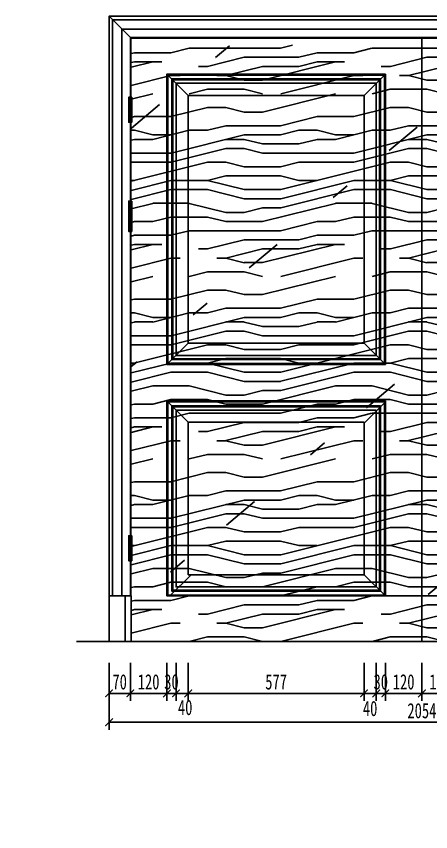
# Model space of a CAD drawing. Header units: millimetres. Extents: x 51249 to 2766742, y -599687 to -1280.
# Drawn here: x 107097 to 108457, y -122546 to -119867 of the extents above; entities that cross this region are included whole.
import ezdxf

# ---------------------------------------------------------------- set-up
doc = ezdxf.new("R2010")
doc.units = ezdxf.units.MM
doc.header["$LTSCALE"] = 10
doc.header["$PDMODE"] = 3
for name, color, linetype in [('D-Detail(节点图层)', 134, 'Continuous'), ('D-造型粗线', 4, 'Continuous'), ('D-造型细线', 146, 'Continuous'), ('E-立面填充', 250, 'Continuous'), ('E-立面轮廓线', 4, 'Continuous'), ('E-立面造型线', 3, 'Continuous'), ('W-尺寸', 5, 'Continuous')]:
    doc.layers.add(name, color=color, linetype=linetype)
doc.styles.add('DIM', font='SimSun.ttf', dxfattribs={"width": 0.7})
doc.dimstyles.new('25', dxfattribs={"dimscale": 25, "dimtxt": 2, "dimasz": 1, "dimexe": 1, "dimexo": 1, "dimgap": 0.5, "dimtad": 1, "dimdec": 0, "dimzin": 0, "dimdsep": 46, "dimtxsty": 'DIM', "dimblk": 'ARCHTICK', "dimcen": 0, "dimclrd": 5, "dimclre": 5, "dimclrt": 35, "dimadec": 0, "dimazin": 0, "dimtfac": 0.5, "dimtdec": 0, "dimtix": 1, "dimtmove": 2, "dimatfit": 2, "dimldrblk": 'A', "dimfxl": 0, "dimtolj": 1, "dimtzin": 0, "dimlwd": -1, "dimlwe": -1, "dimarcsym": 0})

# ---------------------------------------------------------------- blocks, each defined once
blk = doc.blocks.new('_ArchTick')
at = {"color": 0, "linetype": 'ByBlock', "const_width": 0.15}
blk.add_lwpolyline([(-0.5, -0.5), (0.5, 0.5)], dxfattribs=at)
blk = doc.blocks.new('*D642')
at = {"layer": 'Defpoints', "color": 0, "ltscale": 0.15}
for p in [(107401.6, -121758.8), (107471.6, -121758.8), (107471.6, -122091.6)]:
    blk.add_point(p, dxfattribs=at)
at = {"layer": 'W-尺寸', "color": 5, "ltscale": 0.15}
for p, q in [((107401.6, -121991.6), (107401.6, -122116.6)), ((107471.6, -121991.6), (107471.6, -122116.6)), ((107401.6, -122091.6), (107471.6, -122091.6))]:
    blk.add_line(p, q, dxfattribs=at)
at = {"layer": 'W-尺寸', "color": 5, "ltscale": 0.15, "xscale": 25, "yscale": 25, "zscale": 25, "rotation": 180}
blk.add_blockref('_ArchTick', (107401.6, -122091.6), dxfattribs=at)
at = {"layer": 'W-尺寸', "color": 5, "ltscale": 0.15, "xscale": 25, "yscale": 25, "zscale": 25}
blk.add_blockref('_ArchTick', (107471.6, -122091.6), dxfattribs=at)
at = {"layer": 'W-尺寸', "color": 35, "ltscale": 0.15, "insert": (107436.6, -122054.1), "char_height": 50, "attachment_point": 5, "style": 'DIM'}
blk.add_mtext('\\A1;70', dxfattribs=at)
blk = doc.blocks.new('A')
for p, q in [((-1.44, 1.15), (-1.09, 1.44)), ((-1.44, 1.15), (-0.37, 0)), ((-1.09, 1.44), (0, 0)), ((-0.37, 0), (-2.13, 0)), ((-1.44, -1.15), (-0.37, 0)), ((-1.09, -1.44), (0, 0)), ((-1.44, -1.15), (-1.09, -1.44))]:
    blk.add_line(p, q)
for points in [[(-1.44, 1.15), (-1.09, 1.44), (-0.37, 0), (0, 0)], [(-1.44, -1.15), (-1.09, -1.44), (-0.37, 0), (0, 0)]]:
    blk.add_solid(points)
blk = doc.blocks.new('*D643')
at = {"layer": 'Defpoints', "color": 0, "ltscale": 0.15}
for p in [(107591.6, -121650), (107471.6, -121758.8), (107591.6, -122091.6)]:
    blk.add_point(p, dxfattribs=at)
at = {"layer": 'W-尺寸', "color": 5, "ltscale": 0.15}
for p, q in [((107471.6, -121991.6), (107471.6, -122116.6)), ((107591.6, -121991.6), (107591.6, -122116.6)), ((107471.6, -122091.6), (107591.6, -122091.6))]:
    blk.add_line(p, q, dxfattribs=at)
at = {"layer": 'W-尺寸', "color": 5, "ltscale": 0.15, "xscale": 25, "yscale": 25, "zscale": 25, "rotation": 180}
blk.add_blockref('_ArchTick', (107471.6, -122091.6), dxfattribs=at)
at = {"layer": 'W-尺寸', "color": 5, "ltscale": 0.15, "xscale": 25, "yscale": 25, "zscale": 25}
blk.add_blockref('_ArchTick', (107591.6, -122091.6), dxfattribs=at)
at = {"layer": 'W-尺寸', "color": 35, "ltscale": 0.15, "insert": (107531.6, -122054.1), "char_height": 50, "attachment_point": 5, "style": 'DIM'}
blk.add_mtext('\\A1;120', dxfattribs=at)
blk = doc.blocks.new('*D644')
at = {"layer": 'Defpoints', "color": 0, "ltscale": 0.15}
for p in [(107591.6, -121650), (107621.6, -121652.4), (107621.6, -122091.6)]:
    blk.add_point(p, dxfattribs=at)
at = {"layer": 'W-尺寸', "color": 5, "ltscale": 0.15}
for p, q in [((107591.6, -121991.6), (107591.6, -122116.6)), ((107621.6, -121991.6), (107621.6, -122116.6)), ((107591.6, -122091.6), (107566.6, -122091.6)), ((107591.6, -122091.6), (107621.6, -122091.6)), ((107621.6, -122091.6), (107646.6, -122091.6))]:
    blk.add_line(p, q, dxfattribs=at)
at = {"layer": 'W-尺寸', "color": 5, "ltscale": 0.15, "xscale": 25, "yscale": 25, "zscale": 25}
blk.add_blockref('_ArchTick', (107591.6, -122091.6), dxfattribs=at)
at = {"layer": 'W-尺寸', "color": 5, "ltscale": 0.15, "xscale": 25, "yscale": 25, "zscale": 25, "rotation": 180}
blk.add_blockref('_ArchTick', (107621.6, -122091.6), dxfattribs=at)
at = {"layer": 'W-尺寸', "color": 35, "ltscale": 0.15, "insert": (107606.6, -122054.1), "char_height": 50, "attachment_point": 5, "style": 'DIM'}
blk.add_mtext('\\A1;30', dxfattribs=at)
blk = doc.blocks.new('*D645')
at = {"layer": 'Defpoints', "color": 0, "ltscale": 0.15}
for p in [(107621.6, -121652.4), (107661.6, -121650.8), (107661.6, -122091.6)]:
    blk.add_point(p, dxfattribs=at)
at = {"layer": 'W-尺寸', "color": 5, "ltscale": 0.15}
for p, q in [((107621.6, -121991.6), (107621.6, -122116.6)), ((107661.6, -121991.6), (107661.6, -122116.6)), ((107621.6, -122091.6), (107661.6, -122091.6))]:
    blk.add_line(p, q, dxfattribs=at)
at = {"layer": 'W-尺寸', "color": 5, "ltscale": 0.15, "xscale": 25, "yscale": 25, "zscale": 25, "rotation": 180}
blk.add_blockref('_ArchTick', (107621.6, -122091.6), dxfattribs=at)
at = {"layer": 'W-尺寸', "color": 5, "ltscale": 0.15, "xscale": 25, "yscale": 25, "zscale": 25}
blk.add_blockref('_ArchTick', (107661.6, -122091.6), dxfattribs=at)
at = {"layer": 'W-尺寸', "color": 35, "ltscale": 0.15, "insert": (107651.6, -122138.3), "char_height": 50, "attachment_point": 5, "style": 'DIM'}
blk.add_mtext('\\A1;40', dxfattribs=at)
blk = doc.blocks.new('*D646')
at = {"layer": 'Defpoints', "color": 0, "ltscale": 0.15}
for p in [(107661.6, -121650.8), (108238.7, -121650.4), (108238.7, -122091.6)]:
    blk.add_point(p, dxfattribs=at)
at = {"layer": 'W-尺寸', "color": 5, "ltscale": 0.15}
for p, q in [((107661.6, -121991.6), (107661.6, -122116.6)), ((108238.7, -121991.6), (108238.7, -122116.6)), ((107661.6, -122091.6), (108238.7, -122091.6))]:
    blk.add_line(p, q, dxfattribs=at)
at = {"layer": 'W-尺寸', "color": 5, "ltscale": 0.15, "xscale": 25, "yscale": 25, "zscale": 25, "rotation": 180}
blk.add_blockref('_ArchTick', (107661.6, -122091.6), dxfattribs=at)
at = {"layer": 'W-尺寸', "color": 5, "ltscale": 0.15, "xscale": 25, "yscale": 25, "zscale": 25}
blk.add_blockref('_ArchTick', (108238.7, -122091.6), dxfattribs=at)
at = {"layer": 'W-尺寸', "color": 35, "ltscale": 0.15, "insert": (107950.1, -122054.1), "char_height": 50, "attachment_point": 5, "style": 'DIM'}
blk.add_mtext('\\A1;577', dxfattribs=at)
blk = doc.blocks.new('*D647')
at = {"layer": 'Defpoints', "color": 0, "ltscale": 0.15}
for p in [(108238.7, -121650.4), (108278.7, -121650.4), (108278.7, -122091.6)]:
    blk.add_point(p, dxfattribs=at)
at = {"layer": 'W-尺寸', "color": 5, "ltscale": 0.15}
for p, q in [((108238.7, -121991.6), (108238.7, -122116.6)), ((108278.7, -121991.6), (108278.7, -122116.6)), ((108238.7, -122091.6), (108278.7, -122091.6))]:
    blk.add_line(p, q, dxfattribs=at)
at = {"layer": 'W-尺寸', "color": 5, "ltscale": 0.15, "xscale": 25, "yscale": 25, "zscale": 25, "rotation": 180}
blk.add_blockref('_ArchTick', (108238.7, -122091.6), dxfattribs=at)
at = {"layer": 'W-尺寸', "color": 5, "ltscale": 0.15, "xscale": 25, "yscale": 25, "zscale": 25}
blk.add_blockref('_ArchTick', (108278.7, -122091.6), dxfattribs=at)
at = {"layer": 'W-尺寸', "color": 35, "ltscale": 0.15, "insert": (108258.7, -122141.7), "char_height": 50, "attachment_point": 5, "style": 'DIM'}
blk.add_mtext('\\A1;40', dxfattribs=at)
blk = doc.blocks.new('*D648')
at = {"layer": 'Defpoints', "color": 0, "ltscale": 0.15}
for p in [(108278.7, -121650.4), (108308.7, -121660.7), (108308.7, -122091.6)]:
    blk.add_point(p, dxfattribs=at)
at = {"layer": 'W-尺寸', "color": 5, "ltscale": 0.15}
for p, q in [((108278.7, -121991.6), (108278.7, -122116.6)), ((108308.7, -121991.6), (108308.7, -122116.6)), ((108278.7, -122091.6), (108253.7, -122091.6)), ((108278.7, -122091.6), (108308.7, -122091.6)), ((108308.7, -122091.6), (108333.7, -122091.6))]:
    blk.add_line(p, q, dxfattribs=at)
at = {"layer": 'W-尺寸', "color": 5, "ltscale": 0.15, "xscale": 25, "yscale": 25, "zscale": 25}
blk.add_blockref('_ArchTick', (108278.7, -122091.6), dxfattribs=at)
at = {"layer": 'W-尺寸', "color": 5, "ltscale": 0.15, "xscale": 25, "yscale": 25, "zscale": 25, "rotation": 180}
blk.add_blockref('_ArchTick', (108308.7, -122091.6), dxfattribs=at)
at = {"layer": 'W-尺寸', "color": 35, "ltscale": 0.15, "insert": (108293.7, -122054.1), "char_height": 50, "attachment_point": 5, "style": 'DIM'}
blk.add_mtext('\\A1;30', dxfattribs=at)
blk = doc.blocks.new('*D649')
at = {"layer": 'Defpoints', "color": 0, "ltscale": 0.15}
for p in [(108308.7, -121660.7), (108428.7, -121659.4), (108428.7, -122091.6)]:
    blk.add_point(p, dxfattribs=at)
at = {"layer": 'W-尺寸', "color": 5, "ltscale": 0.15}
for p, q in [((108308.7, -121991.6), (108308.7, -122116.6)), ((108428.7, -121991.6), (108428.7, -122116.6)), ((108308.7, -122091.6), (108428.7, -122091.6))]:
    blk.add_line(p, q, dxfattribs=at)
at = {"layer": 'W-尺寸', "color": 5, "ltscale": 0.15, "xscale": 25, "yscale": 25, "zscale": 25, "rotation": 180}
blk.add_blockref('_ArchTick', (108308.7, -122091.6), dxfattribs=at)
at = {"layer": 'W-尺寸', "color": 5, "ltscale": 0.15, "xscale": 25, "yscale": 25, "zscale": 25}
blk.add_blockref('_ArchTick', (108428.7, -122091.6), dxfattribs=at)
at = {"layer": 'W-尺寸', "color": 35, "ltscale": 0.15, "insert": (108368.7, -122054.1), "char_height": 50, "attachment_point": 5, "style": 'DIM'}
blk.add_mtext('\\A1;120', dxfattribs=at)
blk = doc.blocks.new('*D650')
at = {"layer": 'Defpoints', "color": 0, "ltscale": 0.15}
for p in [(108428.7, -121659.4), (108548.7, -121716.1), (108548.7, -122091.6)]:
    blk.add_point(p, dxfattribs=at)
at = {"layer": 'W-尺寸', "color": 5, "ltscale": 0.15}
for p, q in [((108428.7, -121991.6), (108428.7, -122116.6)), ((108548.7, -121991.6), (108548.7, -122116.6)), ((108428.7, -122091.6), (108548.7, -122091.6))]:
    blk.add_line(p, q, dxfattribs=at)
at = {"layer": 'W-尺寸', "color": 5, "ltscale": 0.15, "xscale": 25, "yscale": 25, "zscale": 25, "rotation": 180}
blk.add_blockref('_ArchTick', (108428.7, -122091.6), dxfattribs=at)
at = {"layer": 'W-尺寸', "color": 5, "ltscale": 0.15, "xscale": 25, "yscale": 25, "zscale": 25}
blk.add_blockref('_ArchTick', (108548.7, -122091.6), dxfattribs=at)
at = {"layer": 'W-尺寸', "color": 35, "ltscale": 0.15, "insert": (108488.7, -122054.1), "char_height": 50, "attachment_point": 5, "style": 'DIM'}
blk.add_mtext('\\A1;120', dxfattribs=at)
blk = doc.blocks.new('*D658')
at = {"layer": 'Defpoints', "color": 0, "ltscale": 0.15}
for p in [(107401.6, -121674.2), (109455.9, -121674.2), (109455.9, -122186.4)]:
    blk.add_point(p, dxfattribs=at)
at = {"layer": 'W-尺寸', "color": 5, "ltscale": 0.15}
for p, q in [((107401.6, -122086.4), (107401.6, -122211.4)), ((109455.9, -122086.4), (109455.9, -122211.4)), ((107401.6, -122186.4), (109455.9, -122186.4))]:
    blk.add_line(p, q, dxfattribs=at)
at = {"layer": 'W-尺寸', "color": 5, "ltscale": 0.15, "xscale": 25, "yscale": 25, "zscale": 25, "rotation": 180}
blk.add_blockref('_ArchTick', (107401.6, -122186.4), dxfattribs=at)
at = {"layer": 'W-尺寸', "color": 5, "ltscale": 0.15, "xscale": 25, "yscale": 25, "zscale": 25}
blk.add_blockref('_ArchTick', (109455.9, -122186.4), dxfattribs=at)
at = {"layer": 'W-尺寸', "color": 35, "ltscale": 0.15, "insert": (108428.7, -122148.9), "char_height": 50, "attachment_point": 5, "style": 'DIM'}
blk.add_mtext('\\A1;2054', dxfattribs=at)
blk = doc.blocks.new('*D1063')
at = {"layer": 'D-Detail(节点图层)', "color": 5, "ltscale": 0.15}
for p, q in [((2766617, -121582.1), (2766742, -121582.1)), ((2766717, -121582.1), (2766717, -599673.1)), ((2766698.3, -599673.1), (2766742, -599673.1))]:
    blk.add_line(p, q, dxfattribs=at)
at = {"layer": 'Defpoints', "color": 0, "ltscale": 0.15}
for p in [(55453.8, -121582.1), (2766673.3, -599673.1), (2766717, -599673.1)]:
    blk.add_point(p, dxfattribs=at)
at = {"layer": 'D-Detail(节点图层)', "color": 5, "ltscale": 0.15, "xscale": 25, "yscale": 25, "zscale": 25}
for p, rotation in [((2766717, -121582.1), 90), ((2766717, -599673.1), 270)]:
    blk.add_blockref('_ArchTick', p, dxfattribs=dict(at, rotation=rotation))
at = {"layer": 'D-Detail(节点图层)', "color": 35, "ltscale": 0.15, "insert": (2766679.5, -360627.6), "char_height": 50, "attachment_point": 5, "rotation": 90, "style": 'DIM'}
blk.add_mtext('\\A1;478091', dxfattribs=at)

msp = doc.modelspace()

# ---------------------------------------------------------------- hatches: boundary and pattern name
at = {"layer": 'E-立面填充', "ltscale": 0.15}
h = msp.add_hatch(dxfattribs=at)
h.set_pattern_fill('PANEL', color=256, scale=600, style=0, double=1, pattern_type=2)
h.set_pattern_definition([(220, (108264.6, -121921.6), (-385.67, 459.63), [120, -180, 60, -240]), (180, (107844.6, -121906.6), (0, 600), [120, -480]), (180, (107904.6, -121876.6), (0, 600), [60, -540]), (180, (108234.6, -121861.6), (0, 600), [30, -420, 30, -120]), (180, (108024.6, -121831.6), (0, 600), [120, -180, 30, -270]), (180, (108174.6, -121816.6), (0, 600), [90, -510]), (180, (108024.6, -121801.6), (0, 600), [180, -420]), (180, (108204.6, -121786.6), (0, 600), [120, -480]), (180, (107964.6, -121771.6), (0, 600), [300, -300]), (180, (108144.6, -121741.6), (0, 600), [60, -180, 120, -240]), (180, (107724.6, -121726.6), (0, 600), [120, -480]), (180, (107844.6, -121711.6), (0, 600), [60, -540]), (180, (107964.6, -121696.6), (0, 600), [60, -540]), (180, (108264.6, -121681.6), (0, 600), [120, -480]), (180, (107964.6, -121666.6), (0, 600), [120, -480]), (180, (107964.6, -121636.6), (0, 600), [120, -120, 120, -240]), (180, (108084.6, -121606.6), (0, 600), [60, -300, 120, -120]), (180, (107964.6, -121591.6), (0, 600), [180, -420]), (180, (107964.6, -121561.6), (0, 600), [120, -480]), (180, (108204.6, -121546.6), (0, 600), [180, -240, 60, -120]), (180, (108204.6, -121516.6), (0, 600), [300, -300]), (180, (107844.6, -121501.6), (0, 600), [60, -540]), (180, (108024.6, -121486.6), (0, 600), [120, -480]), (180, (108144.6, -121471.6), (0, 600), [60, -240, 60, -240]), (180, (108204.6, -121456.6), (0, 600), [60, -180, 120, -240]), (180, (108084.6, -121441.6), (0, 600), [60, -300, 60, -180]), (180, (107964.6, -121426.6), (0, 600), [180, -420]), (180, (108204.6, -121396.6), (0, 600), [120, -480]), (180, (107904.6, -121381.6), (0, 600), [60, -540]), (180, (107784.6, -121366.6), (0, 600), [60, -540]), (165.964, (107844.57, -121876.61), (-600, -2e-08), [61.8, -2412.06]), (165.964, (107784.57, -121741.61), (-600, -2e-08), [61.8, -2412.06]), (165.964, (107844.57, -121381.61), (-600, -2e-08), [61.8, -2412.06]), (165.964, (108024.57, -121606.61), (-600, -2e-08), [61.8, -2412.06]), (165.964, (107904.57, -121516.61), (-600, -2e-08), [61.8, -2412.06]), (165.964, (107844.57, -121561.61), (-600, -2e-08), [61.8, -2412.06]), (165.964, (108144.57, -121456.61), (-600, -2e-08), [61.8, -2412.06]), (165.964, (107904.57, -121486.61), (-600, -2e-08), [61.8, -2412.06]), (165.964, (107784.57, -121711.61), (-600, -2e-08), [123.6, -2350.26]), (165.964, (107844.57, -121666.61), (-600, -2e-08), [123.6, -2350.26]), (165.964, (107844.57, -121636.61), (-600, -2e-08), [123.6, -2350.26]), (14.036, (108024.57, -121831.61), (600, -2e-08), [61.8, -123.6, 61.8, -2226.663]), (14.036, (108144.57, -121741.61), (600, -2e-08), [61.8, -2412.06]), (14.036, (108144.57, -121471.61), (600, -2e-08), [123.6, -2350.26]), (345.964, (107844.57, -121906.61), (600, 2e-08), [61.8, -2412.06]), (194.036, (107724.57, -121906.61), (-600, 2e-08), [61.8, -2412.06]), (194.036, (107904.57, -121696.61), (-600, 2e-08), [61.8, -2412.06]), (194.036, (107784.57, -121591.61), (-600, 2e-08), [61.8, -2412.06]), (194.036, (108024.57, -121546.61), (-600, 2e-08), [61.8, -2412.06]), (194.036, (108084.57, -121471.61), (-600, 2e-08), [61.8, -2412.06]), (194.036, (108024.57, -121441.61), (-600, 2e-08), [61.8, -2412.06]), (194.036, (108024.57, -121546.61), (-600, 2e-08), [61.8, -2412.06]), (194.036, (107844.57, -121456.61), (-600, 2e-08), [247.2, -2226.66]), (194.036, (108204.57, -121861.61), (-600, 2e-08), [247.2, -2226.66]), (194.036, (108144.57, -121816.61), (-600, 2e-08), [247.2, -2226.66]), (194.036, (108084.57, -121786.61), (-600, 2e-08), [61.8, -123.6, 123.6, -2164.863]), (194.036, (108084.57, -121741.61), (-600, 2e-08), [123.6, -123.6, 123.6, -2103.063]), (194.036, (108144.57, -121681.61), (-600, 2e-08), [247.2, -2226.66]), (194.036, (108204.57, -121636.61), (-600, 2e-08), [247.2, -2226.66]), (194.036, (108204.57, -121606.61), (-600, 2e-08), [247.2, -2226.66]), (194.036, (107784.57, -121426.61), (-600, 2e-08), [61.8, -2412.06]), (194.036, (107724.57, -121366.61), (-600, 0.0001), [123.6, -2350.26]), (194.036, (108084.57, -121396.61), (-600, 0.0001), [123.6, -2350.26]), (194.036, (108144.57, -121921.61), (-600, 1e-05), [247.2, -2226.66]), (194.036, (107784.57, -121501.61), (-600, 1e-05), [185.4, -2288.46]), (194.036, (107724.57, -121546.61), (-600, 1e-05), [370.8, -2103.06])])
h.paths.add_polyline_path([(108344.6, -119961.6), (107474.6, -119961.6), (107474.6, -121921.6), (109382.9, -121921.6), (109383.9, -119938.6)])

# ---------------------------------------------------------------- linework, layer by layer
at = {"color": 2, "ltscale": 0.15}
msp.add_line((108428.7, -119936.6), (108428.7, -121921.6), dxfattribs=at)
at = {"layer": 'D-造型粗线'}
for points in [[(107401.6, -121921.6), (107401.6, -119866.6), (109455.9, -119866.6), (109455.9, -121921.6)], [(107471.6, -121771.6), (107471.6, -119936.6), (109385.9, -119936.6), (109385.9, -121771.6)]]:
    msp.add_lwpolyline(points, dxfattribs=at)
at = {"layer": 'D-造型细线', "color": 44, "elevation": 0}
for points in [[(107476.4, -120132.6), (107466.4, -120132.6), (107466.4, -120214.6), (107476.4, -120214.6)], [(107476.4, -120473.6), (107466.4, -120473.6), (107466.4, -120573.6), (107476.4, -120573.6)], [(107476.4, -121655.6), (107466.4, -121655.6), (107466.4, -121573.6), (107476.4, -121573.6)]]:
    msp.add_lwpolyline(points, close=True, dxfattribs=at)
at = {"layer": 'E-立面轮廓线'}
msp.add_line((107295.2, -121921.6), (109586.5, -121921.6), dxfattribs=at)
at = {"layer": 'E-立面造型线', "color": 251}
for p, q in [((107401.6, -119866.6, 0), (107471.6, -119936.6)), ((107661.6, -120126.6, 0), (107591.6, -120056.6, 0)), ((108238.7, -120126.6, 0), (108308.7, -120056.6, 0)), ((107661.6, -120940.8, 0), (107591.6, -121010.8, 0)), ((108238.7, -120940.8, 0), (108308.7, -121010.8, 0)), ((107661.6, -121200.8, 0), (107591.6, -121130.8, 0)), ((108238.7, -121203.8, 0), (108308.7, -121133.8, 0)), ((107671.6, -121701.6), (107601.6, -121771.6)), ((108238.7, -121701.6), (108308.7, -121771.6)), ((107454.6, -121921.6), (107454.6, -121771.6))]:
    msp.add_line(p, q, dxfattribs=at)
at = {"layer": 'E-立面造型线', "ltscale": 0.15}
for p in [(107401.6, -121771.6), (107474.6, -121921.6)]:
    msp.add_line(p, (107474.6, -121771.6), dxfattribs=at)
at = {"layer": 'E-立面造型线', "color": 251}
for points in [[(107413.6, -121771.6), (107413.6, -119878.6), (109443.9, -119878.6), (109443.9, -121771.6)], [(107443.6, -121771.6), (107443.6, -119908.6), (109413.9, -119908.6), (109413.9, -121771.6)]]:
    msp.add_lwpolyline(points, dxfattribs=at)
at = {"layer": 'E-立面造型线', "ltscale": 0.15}
msp.add_lwpolyline([(107473.6, -121771.6), (107473.6, -119938.6), (109383.9, -119938.6), (109383.9, -121771.6)], dxfattribs=at)
at = {"layer": 'E-立面造型线', "color": 44}
for points in [[(108308.7, -120056.6), (107591.6, -120056.6), (107591.6, -121010.8), (108308.7, -121010.8)], [(108278.7, -120086.6), (107621.6, -120086.6), (107621.6, -120980.8), (108278.7, -120980.8)], [(108238.7, -120126.6), (107661.6, -120126.6), (107661.6, -120940.8), (108238.7, -120940.8)], [(108308.7, -121130.8), (107591.6, -121130.8), (107591.6, -121771.6), (108308.7, -121771.6)], [(108278.7, -121160.8), (107621.6, -121160.8), (107621.6, -121741.6), (108278.7, -121741.6)], [(108238.7, -121200.8), (107661.6, -121200.8), (107661.6, -121701.6), (108238.7, -121701.6)]]:
    msp.add_lwpolyline(points, close=True, dxfattribs=at)
at = {"layer": 'E-立面造型线', "color": 251}
for points in [[(108305.7, -120059.6), (107594.6, -120059.6), (107594.6, -121007.8), (108305.7, -121007.8)], [(108292.7, -120072.6), (107607.6, -120072.6), (107607.6, -120994.8), (108292.7, -120994.8)], [(108289.7, -120075.6), (107610.6, -120075.6), (107610.6, -120991.8), (108289.7, -120991.8)], [(108305.7, -121133.8), (107594.6, -121133.8), (107594.6, -121768.6), (108305.7, -121768.6)], [(108292.7, -121146.8), (107607.6, -121146.8), (107607.6, -121755.6), (108292.7, -121755.6)], [(108289.7, -121149.8), (107610.6, -121149.8), (107610.6, -121752.6), (108289.7, -121752.6)]]:
    msp.add_lwpolyline(points, close=True, dxfattribs=at)

# ---------------------------------------------------------------- dimensions: what is measured, and where the dimension line sits
at = {"layer": 'D-Detail(节点图层)', "color": 251, "ltscale": 0.15}
dim = msp.add_linear_dim(base=(2766717, -599673.1), p1=(55453.8, -121582.1), p2=(2766673.3, -599673.1), angle=90, dimstyle='25', dxfattribs=at)
dim.commit()
dim.dimension.update_dxf_attribs({"geometry": '*D1063', "text_midpoint": (2766679.5, -360627.6)})
at = {"layer": 'W-尺寸', "color": 1, "ltscale": 0.15}
for base, p1, p2, picture, middle in [((107591.6, -122091.6), (107471.6, -121758.8), (107591.6, -121650), '*D643', (107531.6, -122054.1)), ((107621.6, -122091.6), (107591.6, -121650), (107621.6, -121652.4), '*D644', (107606.6, -122054.1)), ((108238.7, -122091.6), (107661.6, -121650.8), (108238.7, -121650.4), '*D646', (107950.1, -122054.1)), ((108308.7, -122091.6), (108278.7, -121650.4), (108308.7, -121660.7), '*D648', (108293.7, -122054.1)), ((109455.9, -122186.4), (107401.6, -121674.2), (109455.9, -121674.2), '*D658', (108428.7, -122148.9)), ((108428.7, -122091.6), (108308.7, -121660.7), (108428.7, -121659.4), '*D649', (108368.7, -122054.1)), ((108548.7, -122091.6), (108428.7, -121659.4), (108548.7, -121716.1), '*D650', (108488.7, -122054.1)), ((107471.6, -122091.6), (107401.6, -121758.8), (107471.6, -121758.8), '*D642', (107436.6, -122054.1))]:
    dim = msp.add_linear_dim(base=base, p1=p1, p2=p2, dimstyle='25', dxfattribs=at)
    dim.commit()
    dim.dimension.update_dxf_attribs({"geometry": picture, "text_midpoint": middle})
for base, p1, p2, picture, middle in [((107661.6, -122091.6), (107621.6, -121652.4), (107661.6, -121650.8), '*D645', (107651.6, -122138.3)), ((108278.7, -122091.6), (108238.7, -121650.4), (108278.7, -121650.4), '*D647', (108258.7, -122141.7))]:
    dim = msp.add_linear_dim(base=base, p1=p1, p2=p2, dimstyle='25', dxfattribs=at)
    dim.commit()
    dim.dimension.update_dxf_attribs({"geometry": picture, "text_midpoint": middle, "dimtype": 160})

doc.saveas('drawing.dxf')
